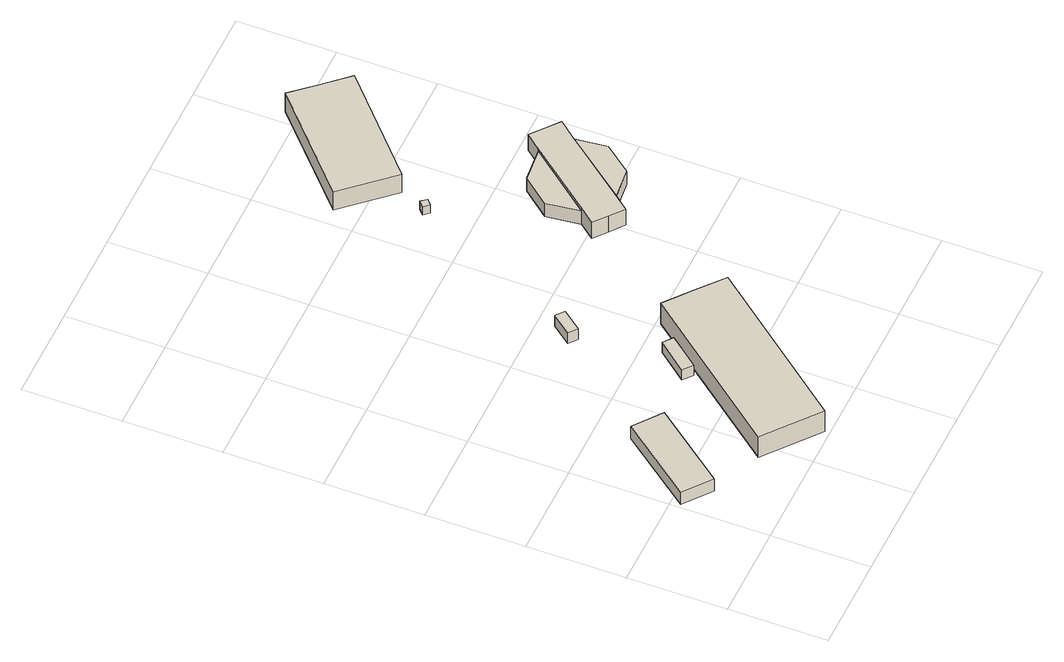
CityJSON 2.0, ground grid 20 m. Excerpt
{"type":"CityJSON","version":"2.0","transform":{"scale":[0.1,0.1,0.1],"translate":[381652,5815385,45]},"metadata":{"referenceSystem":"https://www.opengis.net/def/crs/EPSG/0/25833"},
"CityObjects":{
"building1":{"type":"Building","attributes":{"Gemeindeschluessel":"11000004","BezugspunktDach":"2200","function":"51009_1610","measuredHeight":3.12,"storeysAboveGround":0},"address":[{"country":"Germany","locality":"Berlin"}],"geometry":[{"type":"Solid","lod":"1","boundaries":[[[[0,1,2,3]],[[4,5,6,7]],[[4,7,3,2]],[[5,4,2,1]],[[6,5,1,0]],[[7,6,0,3]]]]}]},
"building2":{"type":"Building","attributes":{"Gemeindeschluessel":"11000004","BezugspunktDach":"2200","function":"31001_2100","measuredHeight":6.12,"storeysAboveGround":1},"address":[{"country":"Germany","locality":"Berlin","thoroughfareNumber":"87","thoroughfareName":"Koenigsallee"}],"geometry":[{"type":"Solid","lod":"1","boundaries":[[[[8,9,10,11,12]],[[13,14,15,16,17]],[[13,17,12,11]],[[14,13,11,10]],[[15,14,10,9]],[[16,15,9,8]],[[17,16,8,12]]]]}]},
"building3":{"type":"Building","attributes":{"Gemeindeschluessel":"11000004","BezugspunktDach":"2200","function":"31001_2580","measuredHeight":2.69,"storeysAboveGround":1},"address":[{"country":"Germany","locality":"Berlin","thoroughfareNumber":"87 (1)","thoroughfareName":"Koenigsallee"}],"geometry":[{"type":"Solid","lod":"1","boundaries":[[[[18,19,20,21]],[[22,23,24,25]],[[22,25,21,20]],[[23,22,20,19]],[[24,23,19,18]],[[25,24,18,21]]]]}]},
"building4":{"type":"Building","attributes":{"Gemeindeschluessel":"11000004","BezugspunktDach":"2200","function":"31001_2143","measuredHeight":2.92,"storeysAboveGround":1},"address":[{"country":"Germany","locality":"Berlin","thoroughfareNumber":"87 (2)","thoroughfareName":"Koenigsallee"}],"geometry":[{"type":"Solid","lod":"1","boundaries":[[[[26,27,28,29]],[[30,31,32,33]],[[30,33,29,28]],[[31,30,28,27]],[[32,31,27,26]],[[33,32,26,29]]]]}]},
"building5":{"type":"Building","attributes":{"Gemeindeschluessel":"11000004","BezugspunktDach":"2200","function":"31001_2523","measuredHeight":2.27,"storeysAboveGround":1},"address":[{"country":"Germany","locality":"Berlin","thoroughfareNumber":"87 (4)","thoroughfareName":"Koenigsallee"}],"geometry":[{"type":"Solid","lod":"1","boundaries":[[[[34,35,36,37]],[[38,39,40,41]],[[38,41,37,36]],[[39,38,36,35]],[[40,39,35,34]],[[41,40,34,37]]]]}]},
"building6":{"type":"Building","attributes":{"Gemeindeschluessel":"11000004","function":"31001_2020"},"address":[{"country":"Germany","locality":"Berlin","thoroughfareNumber":"87 (3)","thoroughfareName":"Koenigsallee"}],"children":["building6-1","building6-2","building6-3"]},
"building6-1":{"type":"BuildingPart","attributes":{"BezugspunktDach":"2200","measuredHeight":4.88,"storeysAboveGround":1},"parents":["building6"],"geometry":[{"type":"MultiSurface","lod":"1","boundaries":[[[42,43,44,45,46,47,48,49,50,51,52]],[[53,54,55,56,57,58,59,60,61,62,63]],[[53,63,52,51]],[[64,65,53,51,50]],[[55,54,50,49]],[[56,55,49,48]],[[57,56,48,47]],[[58,57,47,46]],[[59,58,46,45]],[[60,66,67,59,45,44]],[[61,60,44,43]],[[62,61,43,42]],[[63,62,42,52]],[[54,53,65,64]],[[59,67,66,60]]]}]},
"building6-2":{"type":"BuildingPart","attributes":{"BezugspunktDach":"2200","measuredHeight":3.48,"storeysAboveGround":1},"parents":["building6"],"geometry":[{"type":"MultiSurface","lod":"1","boundaries":[[[65,64,68,69,70]],[[71,55,54,53,72]],[[71,72,70,69]],[[55,71,69,68]],[[54,55,68,64]],[[72,53,65,70]],[[73,53,54,64,65]]]}]},
"building6-3":{"type":"BuildingPart","attributes":{"BezugspunktDach":"2200","measuredHeight":3.52,"storeysAboveGround":1},"parents":["building6"],"geometry":[{"type":"Solid","lod":"1","boundaries":[[[[74,75,67,66]],[[59,76,77,60]],[[76,59,67,75]],[[77,76,75,74]],[[60,77,74,66]],[[59,60,66,67]]]]}]},
"building7":{"type":"Building","attributes":{"Gemeindeschluessel":"11000004","BezugspunktDach":"2200","function":"31001_2120","measuredHeight":6.66,"storeysAboveGround":1},"address":[{"country":"Germany","locality":"Berlin","thoroughfareNumber":"87 (5)","thoroughfareName":"Koenigsallee"}],"geometry":[{"type":"Solid","lod":"1","boundaries":[[[[78,79,80,81,82]],[[83,84,85,86,87]],[[83,87,82,81]],[[84,83,81,80]],[[85,84,80,79]],[[86,85,79,78]],[[87,86,78,82]]]]}]}
},
"vertices":[
[59,136,40],[176,285,40],[120,328,40],[4,179,40],[120,328,8],[176,285,8],[59,136,8],[4,179,8],
[275,9,63],[512,302,63],[459,346,63],[405,389,63],[168,95,63],[405,389,8],[459,346,8],[512,302,8],[275,9,8],[168,95,8],
[310,283,35],[359,344,35],[340,359,35],[291,299,35],[340,359,8],[359,344,8],[310,283,8],[291,299,8],
[307,511,40],[338,550,40],[321,564,40],[290,525,40],[321,564,11],[338,550,11],[307,511,11],[290,525,11],
[496,885,28],[507,895,28],[497,906,28],[486,896,28],[497,906,6],[507,895,6],[496,885,6],[486,896,6],
[582,568,46],[610,546,46],[635,577,46],[740,708,46],[766,739,46],[739,761,46],[712,783,46],[686,752,46],[687,752,46],[580,621,46],[555,590,46],[580,621,4],[687,752,4],[686,752,4],[712,783,4],[739,761,4],[766,739,4],[740,708,4],[635,577,4],[610,546,4],[582,568,4],[555,590,4],[687,752,39],[580,621,39],[635,577,39],[740,708,39],
[686,752,39],[617,745,39],[572,690,39],[617,745,4],[572,690,4],[580,621,29],
[704,584,39],[748,639,39],[748,639,4],[704,584,4],
[525,954,52],[718,1130,52],[673,1179,52],[628,1229,52],[436,1052,52],[628,1229,3],[673,1179,3],[718,1130,3],[525,954,3],[436,1052,3]
]}
